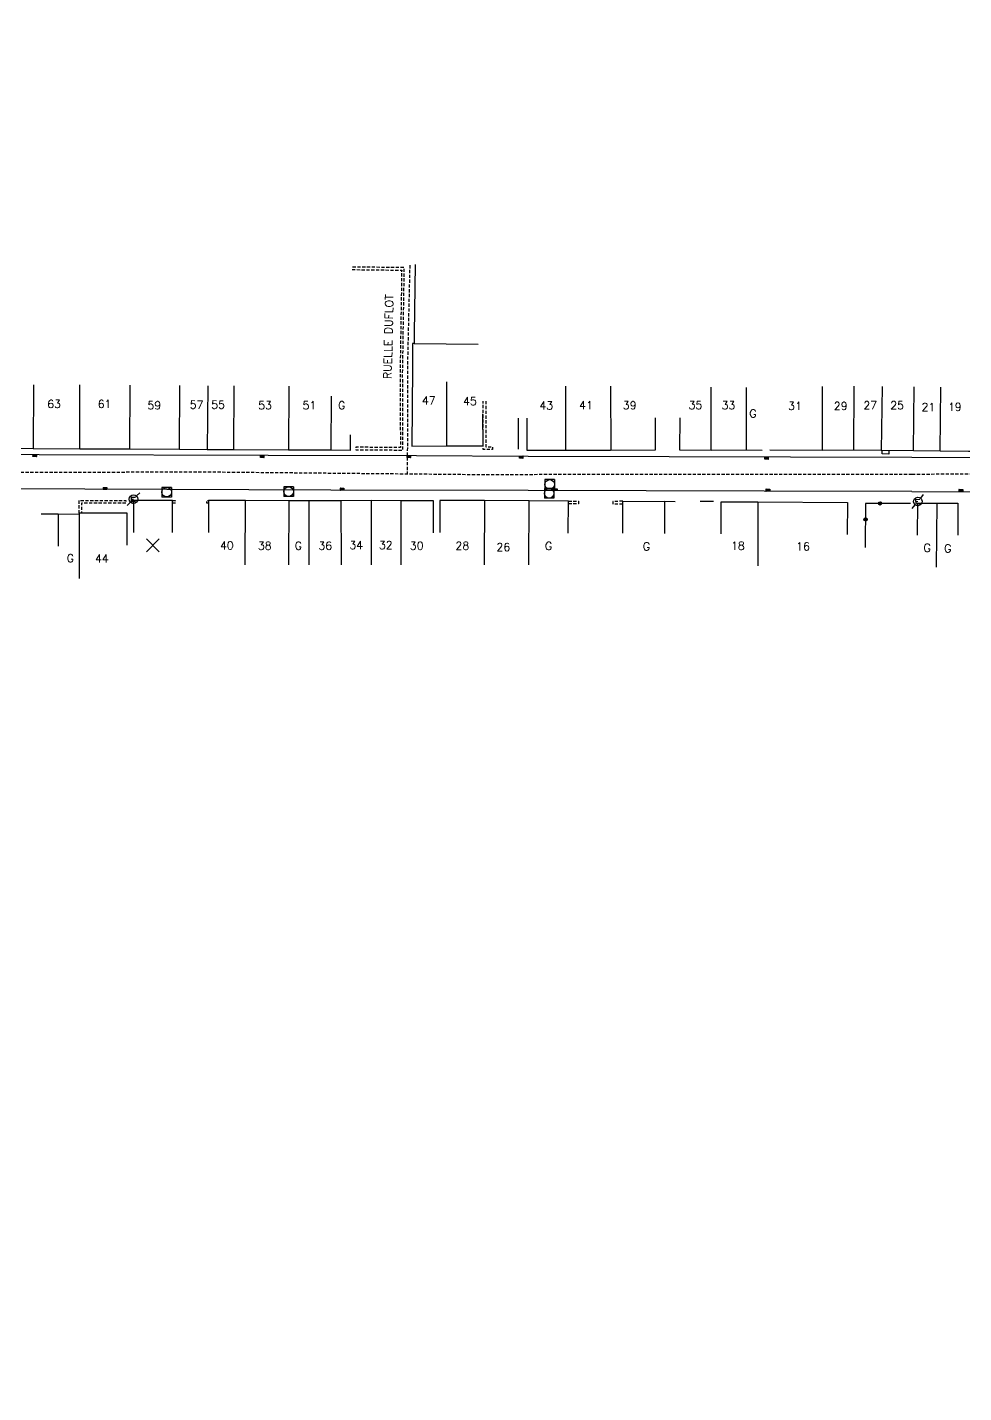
# Model space of a CAD drawing. Header units: millimetres. Extents: x 133000 to 134000, y 129000 to 130000.
# Drawn here: x 133632.5 to 133778.8, y 129786.7 to 130000 of the extents above; entities that cross this region are included whole.
import ezdxf
from ezdxf.enums import TextEntityAlignment as Align

# ---------------------------------------------------------------- set-up
doc = ezdxf.new("R2010")
doc.units = ezdxf.units.MM
doc.linetypes.add('DASHED', pattern=[0.75, 0.5, -0.25])
doc.layers.get('0').update_dxf_attribs({"linetype": 'CONTINUOUS'})
for name, color, linetype in [('W0001', 6, 'DASHED'), ('W0008', 7, 'CONTINUOUS'), ('W0100', 7, 'CONTINUOUS'), ('W0112', 1, 'DASHED'), ('W0322', 7, 'CONTINUOUS'), ('W0400', 7, 'CONTINUOUS'), ('W0420', 7, 'CONTINUOUS'), ('W0471', 7, 'CONTINUOUS'), ('W0984', 7, 'CONTINUOUS'), ('W0991', 7, 'CONTINUOUS'), ('W1102', 7, 'CONTINUOUS')]:
    doc.layers.add(name, color=color, linetype=linetype)
doc.styles.get("Standard").update_dxf_attribs({"font": 'romans.shx', "width": 0.85})

# ---------------------------------------------------------------- blocks, each defined once
blk = doc.blocks.new('T400')
for p, q in [((-0.15, 0.3), (0.15, 0.3)), ((-0.15, -0.25), (-0.15, 0.3)), ((-0.15, 0.15), (0.15, 0.15)), ((-0.15, 0), (0.15, 0)), ((0.15, 0.3), (0.15, -0.25)), ((-0.15, -0.15), (0.15, -0.15)), ((-0.15, -0.25), (-0.15, -0.3)), ((-0.15, -0.3), (0.15, -0.3)), ((0.15, -0.3), (0.15, -0.25))]:
    blk.add_line(p, q)
blk = doc.blocks.new('T471')
for p, q in [((-0.333334, 0.333334), (-0.333334, -0.333334)), ((-0.333334, 0.333334), (0.333334, 0.333334)), ((-0.333334, 0), (0, 0)), ((0.500001, 0.500001), (1.000002, 1.000002)), ((-0.500001, -0.500001), (-1.000002, -1.000002)), ((-0.333334, -0.333334), (0.333334, -0.333334))]:
    blk.add_line(p, q)
blk.add_ellipse((0, 0), major_axis=(0.471405, 0.471405), ratio=1, start_param=5.4977871438, end_param=11.780972451)
blk = doc.blocks.new('T420')
for p, q in [((0.75, 0.75), (-0.75, 0.75)), ((-0.75, 0.75), (-0.75, -0.75)), ((0.75, 0.75), (0.75, -0.75)), ((0.75, -0.75), (-0.75, -0.75))]:
    blk.add_line(p, q)
blk.add_ellipse((0, 0), major_axis=(-0.53, 0.53), ratio=1, start_param=3.926991, end_param=10.210176)
blk = doc.blocks.new('t991o')
at = {"color": 0, "linetype": 'Continuous'}
for p, q in [((-1, 1), (1, -1)), ((-1, -1), (1, 1))]:
    blk.add_line(p, q, dxfattribs=at)
blk = doc.blocks.new('t322o')
at = {"color": 0, "linetype": 'Continuous'}
for radius in [0.25, 0.15]:
    blk.add_circle((0, 0), radius, dxfattribs=at)

msp = doc.modelspace()

# ---------------------------------------------------------------- linework, layer by layer
at = {"layer": 'W0001', "flags": 128}
for points in [[(134000, 129982.2), (133964.02, 129945.42), (133957.38, 129939.5), (133949.98, 129934.49), (133943.96, 129930.96), (133937.71, 129928.51), (133932.46, 129927.24), (133926.87, 129926.77), (133920.97, 129926.68), (133912.55, 129926.52), (133863.4, 129929.23), (133835.38, 129931), (133830.01, 129931.15), (133823.37, 129930.89), (133813.56, 129930.58), (133792.37, 129930.3), (133770.72, 129930.16)], [(133692.26, 129962.85), (133691.93, 129948.5), (133691.87, 129930.21)], [(133770.72, 129930.16), (133738.37, 129930.15), (133701.62, 129930.12), (133661.52, 129930.51), (133629.57, 129930.47), (133578.35, 129930.9), (133547.2, 129930.92), (133539.27, 129931.1), (133535.31, 129930.87), (133531.82, 129930.43), (133529.54, 129929.87), (133527.41, 129929.07), (133525.01, 129927.74), (133520.1, 129924.22), (133513.5, 129919.24), (133507.72, 129915.04), (133503.31, 129912.59)]]:
    msp.add_lwpolyline(points, dxfattribs=at)
at = {"layer": 'W0008', "flags": 128}
for points in [[(133973.35, 129960.16, -0.000002), (133967.06, 129953.72, -0.000094)], [(133770.73, 129932.81), (133732.77, 129932.92), (133710.75, 129932.99), (133693.32, 129933.09), (133670.13, 129933.11), (133634.38, 129933.24), (133626.6, 129933.27), (133604.64, 129933.4), (133559.05, 129933.63), (133540.64, 129933.71, 0.000888), (133538.79, 129933.71, 0.000749), (133536.6, 129933.71, 0.023705), (133535.12, 129933.63, 0.011958), (133532.21, 129933.28, 0.013713), (133530.87, 129933.05, 0.010871), (133529.2, 129932.67, 0.029561), (133526.88, 129931.94, 0.041955), (133525.33, 129931.2, 0.009924), (133523.64, 129930.17, 0.010187), (133522.05, 129929.11), (133515.81, 129924.75), (133506.1, 129917.82, -0.00268), (133504.97, 129917.02, -0.00665), (133501.97, 129914.99, -0.00021)], [(133770.72, 129927.52), (133796.34, 129927.47), (133806.43, 129927.45, -0.010877), (133807.05, 129927.43, -0.009196), (133807.77, 129927.39, -0.100039), (133808.66, 129927.13, -0.065144), (133809.81, 129926.32, -0.003121), (133811.59, 129924.67, 0.000535), (133821.9, 129915, 0.000529), (133831.19, 129906.33, 0.000419), (133844.7, 129893.76)]]:
    msp.add_lwpolyline(points, format="xyb", dxfattribs=at)
for points in [[(133709.25, 129934.11), (133709.23, 129938.93)], [(133767.12, 129933.88), (133767.12, 129933.32), (133766.06, 129933.36), (133766.06, 129933.89)], [(133782.02, 129932.74), (133770.73, 129932.81)], [(133770.72, 129927.52), (133747.62, 129927.56), (133710.76, 129927.65), (133679.92, 129927.72), (133641.5, 129927.84), (133600.96, 129928.03)]]:
    msp.add_lwpolyline(points, dxfattribs=at)
at = {"layer": 'W0100', "flags": 128}
for points in [[(133693.11, 129962.96), (133693.11, 129962.96), (133692.95, 129952.16), (133692.93, 129950.64), (133692.68, 129950.64), (133692.67, 129946.79), (133692.56, 129934.57), (133698.07, 129934.62), (133703.71, 129934.62), (133703.7, 129939.62)], [(133710.56, 129938.93), (133710.58, 129933.93), (133716.66, 129933.96), (133723.65, 129933.97), (133730.68, 129933.99), (133730.66, 129938.99)], [(133734.44, 129939), (133734.42, 129934), (133739.35, 129933.98), (133744.83, 129934.01), (133747.34, 129933.98), (133747.34, 129933.98)], [(133816.29, 129940.48), (133816.28, 129935.48), (133811.87, 129935.49), (133804.61, 129935.52), (133794.57, 129935.56), (133791.01, 129935.55), (133787.71, 129935.58), (133787.76, 129933.72), (133784.16, 129933.76), (133779.59, 129933.77), (133775.14, 129933.82), (133770.96, 129933.87), (133771.02, 129938.87)], [(133682.97, 129936.37), (133682.97, 129933.9), (133679.97, 129933.93), (133673.33, 129933.94), (133664.77, 129933.99), (133660.63, 129934.02), (133656.28, 129934.06), (133648.48, 129934.1), (133640.69, 129934.13), (133633.44, 129934.15), (133626.24, 129934.19)], [(133770.96, 129933.87), (133765.94, 129933.89), (133761.65, 129933.94), (133756.77, 129933.91), (133748.55, 129933.94), (133748.55, 129933.94)], [(133655.19, 129921.08), (133655.19, 129926.08), (133649.07, 129926.08), (133649.07, 129921.09)], [(133695.96, 129921.06), (133695.95, 129926.06), (133690.86, 129926.05), (133686.27, 129926.07), (133681.51, 129926.06), (133676.52, 129926.02), (133673.36, 129926.04), (133666.58, 129926.07), (133660.81, 129926.08), (133660.8, 129921.08)], [(133717.03, 129920.97), (133717.07, 129925.97), (133710.93, 129926.02), (133703.94, 129926.07), (133696.97, 129926.07), (133696.97, 129921.07)], [(133725.53, 129920.97), (133725.54, 129925.97), (133732.09, 129925.96), (133732.08, 129920.96)], [(133740.91, 129920.88), (133740.9, 129925.88), (133746.67, 129925.9), (133760.67, 129925.79), (133760.63, 129920.79)], [(133771.62, 129920.7), (133771.63, 129925.7), (133774.65, 129925.69), (133777.92, 129925.67), (133777.88, 129920.67)], [(133648.13, 129919.12), (133648.11, 129924.12), (133640.58, 129924.09), (133640.59, 129923.93), (133637.34, 129923.94), (133637.32, 129918.94)]]:
    msp.add_lwpolyline(points, dxfattribs=at)
at = {"layer": 'W0112', "flags": 128}
for points in [[(133683.24, 129962.16), (133691, 129962.07), (133690.75, 129946.04), (133690.8, 129934.37), (133683.84, 129934.41), (133683.84, 129934.02), (133691.2, 129933.97), (133691.15, 129946.03), (133691.41, 129962.46), (133683.25, 129962.56)], [(133704.13, 129941.62), (133704.14, 129934.47), (133705.19, 129934.47), (133705.19, 129934.07), (133703.74, 129934.06), (133703.73, 129941.62)], [(133640.58, 129924.09), (133640.58, 129926.1), (133647.91, 129926.1), (133647.91, 129925.7), (133640.98, 129925.7), (133640.98, 129924.09)], [(133649.07, 129926.08), (133648.85, 129926.09), (133648.83, 129925.69), (133649.06, 129925.68)], [(133655.19, 129926.08), (133655.6, 129926.09), (133655.61, 129925.69), (133655.19, 129925.68)], [(133660.81, 129925.68), (133660.56, 129925.67), (133660.54, 129926.07), (133660.81, 129926.08)], [(133717.07, 129925.97), (133718.62, 129925.97), (133718.62, 129925.57), (133717.07, 129925.57)], [(133725.54, 129925.97), (133723.99, 129925.95), (133724, 129925.55), (133725.54, 129925.57)]]:
    msp.add_lwpolyline(points, dxfattribs=at)
at = {"layer": 'W0322', "flags": 128}
for points in [[(133733.73, 129925.91), (133732.09, 129925.96)], [(133739.72, 129925.92), (133737.65, 129925.92)], [(133770.49, 129925.62), (133763.5, 129925.64), (133763.44, 129918.77)], [(133637.34, 129923.94), (133634.69, 129923.96)]]:
    msp.add_lwpolyline(points, dxfattribs=at)
at = {"layer": 'W1102', "flags": 128}
for points in [[(133692.93, 129950.64), (133702.93, 129950.5)], [(133633.47, 129944.16), (133633.44, 129934.17)], [(133640.69, 129934.16), (133640.73, 129944.16)], [(133648.54, 129944.1), (133648.48, 129934.1)], [(133656.28, 129934.06), (133656.34, 129944.05)], [(133660.69, 129944.02), (133660.63, 129934.02)], [(133664.77, 129934), (133664.83, 129944)], [(133673.38, 129943.94), (133673.33, 129933.94)], [(133698.07, 129934.62), (133698.06, 129944.62)], [(133716.66, 129933.96), (133716.64, 129943.96)], [(133723.63, 129943.96), (133723.66, 129933.97)], [(133739.35, 129933.98), (133739.35, 129943.82)], [(133744.85, 129943.75), (133744.83, 129934.01)], [(133756.77, 129933.91), (133756.77, 129943.91)], [(133761.65, 129933.94), (133761.68, 129943.94)], [(133766.06, 129943.89), (133765.94, 129933.89)], [(133771.02, 129938.83), (133771.08, 129943.83)], [(133775.14, 129933.82), (133775.26, 129943.82)], [(133679.97, 129933.93), (133680.03, 129942.37)], [(133666.54, 129916.07), (133666.58, 129926.07)], [(133673.36, 129926.04), (133673.3, 129916.04)], [(133676.53, 129916.02), (133676.52, 129926.02)], [(133681.51, 129926.06), (133681.55, 129916.06)], [(133686.26, 129916.07), (133686.27, 129926.07)], [(133690.86, 129926.05), (133690.85, 129916.05)], [(133703.94, 129926.07), (133703.9, 129916.07)], [(133710.86, 129916.02), (133710.93, 129926.02)], [(133746.67, 129925.9), (133746.64, 129915.9)], [(133774.59, 129915.7), (133774.65, 129925.69)], [(133640.59, 129923.93), (133640.63, 129913.93)]]:
    msp.add_lwpolyline(points, dxfattribs=at)

# ---------------------------------------------------------------- block references
at = {"layer": 'W0322'}
for p, rotation in [((133765.74, 129925.64), 179.8084861619113), ((133763.48, 129923.14), 269.5562636342917)]:
    msp.add_blockref('t322o', p, dxfattribs=dict(at, rotation=rotation))
at = {"layer": 'W0400'}
for p, rotation in [((133633.69, 129933.1), 89.79666232591359), ((133669.22, 129932.96), 89.78678489892101), ((133692.14, 129932.94), 89.95395846281218), ((133709.7, 129932.85), 89.39863548052482), ((133748.04, 129932.7), 89.63617635380605), ((133644.63, 129927.98), 269.9329635659213), ((133681.68, 129927.87), 269.8100238290942), ((133714.98, 129927.79), 270.3424541380733), ((133748.22, 129927.71), 269.8240149447511), ((133778.36, 129927.66), 269.8895225580289)]:
    msp.add_blockref('T400', p, dxfattribs=dict(at, rotation=rotation))
at = {"layer": 'W0420'}
for p in [(133654.28, 129927.39), (133673.33, 129927.48), (133714.05, 129927.21), (133714.13, 129928.6)]:
    msp.add_blockref('T420', p, dxfattribs=at)
at = {"layer": 'W0471'}
msp.add_blockref('T471', (133649.08, 129926.3), dxfattribs=at)
at = {"layer": 'W0471', "rotation": 4.833937798179715}
msp.add_blockref('T471', (133771.65, 129925.94), dxfattribs=at)
at = {"layer": 'W0991', "rotation": 359.9934030084862}
msp.add_blockref('t991o', (133652.13, 129919.09), dxfattribs=at)

# ---------------------------------------------------------------- texts
at = {"layer": 'W0984'}
msp.add_text('RUELLE DUFLOT', height=1.25, rotation=88.6836, dxfattribs=at).set_placement((133688.92, 129951.67), align=Align.MIDDLE)
at = {"layer": 'W0991'}
for s, rotation, p in [('63', 359.8666, (133636.69, 129941.17)), ('61', 359.8666, (133644.57, 129941.17)), ('59', 359.8666, (133652.34, 129940.96)), ('57', 359.8666, (133658.95, 129941.06)), ('55', 359.8666, (133662.31, 129941.06)), ('53', 359.8666, (133669.66, 129940.96)), ('51', 359.8666, (133676.59, 129940.96)), ('G', 359.8666, (133681.63, 129940.96)), ('47', 0.0822, (133695.23, 129941.7)), ('45', 0.0822, (133701.66, 129941.62)), ('43', 0.1375, (133713.59, 129940.94)), ('41', 0.1375, (133719.8, 129940.96)), ('39', 0.1375, (133726.62, 129940.96)), ('35', 0.0114, (133736.9, 129940.99)), ('33', 0.0114, (133742.06, 129940.96)), ('31', 0.0114, (133752.45, 129940.86)), ('29', 0.0114, (133759.59, 129940.86)), ('27', 0.0114, (133764.21, 129940.96)), ('25', 0.0114, (133768.41, 129940.96)), ('21', 359.856, (133773.3, 129940.68)), ('19', 359.856, (133777.43, 129940.71)), ('G', 0.1375, (133745.88, 129939.68)), ('40', 359.9682, (133663.68, 129919.07)), ('38', 359.9682, (133669.6, 129919.03)), ('G', 359.9682, (133674.86, 129919.03)), ('36', 359.9682, (133679.06, 129919.03)), ('34', 359.9682, (133683.89, 129919.13)), ('32', 359.9682, (133688.51, 129919.13)), ('30', 359.9682, (133693.34, 129919.03)), ('28', 359.9682, (133700.48, 129919.03)), ('26', 359.9682, (133706.88, 129918.82)), ('G', 359.5556, (133713.95, 129919)), ('G', 359.5556, (133729.25, 129918.92)), ('18', 359.5556, (133743.53, 129919.03)), ('16', 359.5556, (133753.71, 129918.92)), ('G', 359.8113, (133773.11, 129918.7)), ('G', 0.2305, (133639.21, 129917.08)), ('44', 0.2305, (133644.15, 129917.03)), ('G', 359.8113, (133776.33, 129918.6))]:
    msp.add_text(s, height=1.25, rotation=rotation, dxfattribs=at).set_placement(p, align=Align.MIDDLE)

doc.saveas('drawing.dxf')
